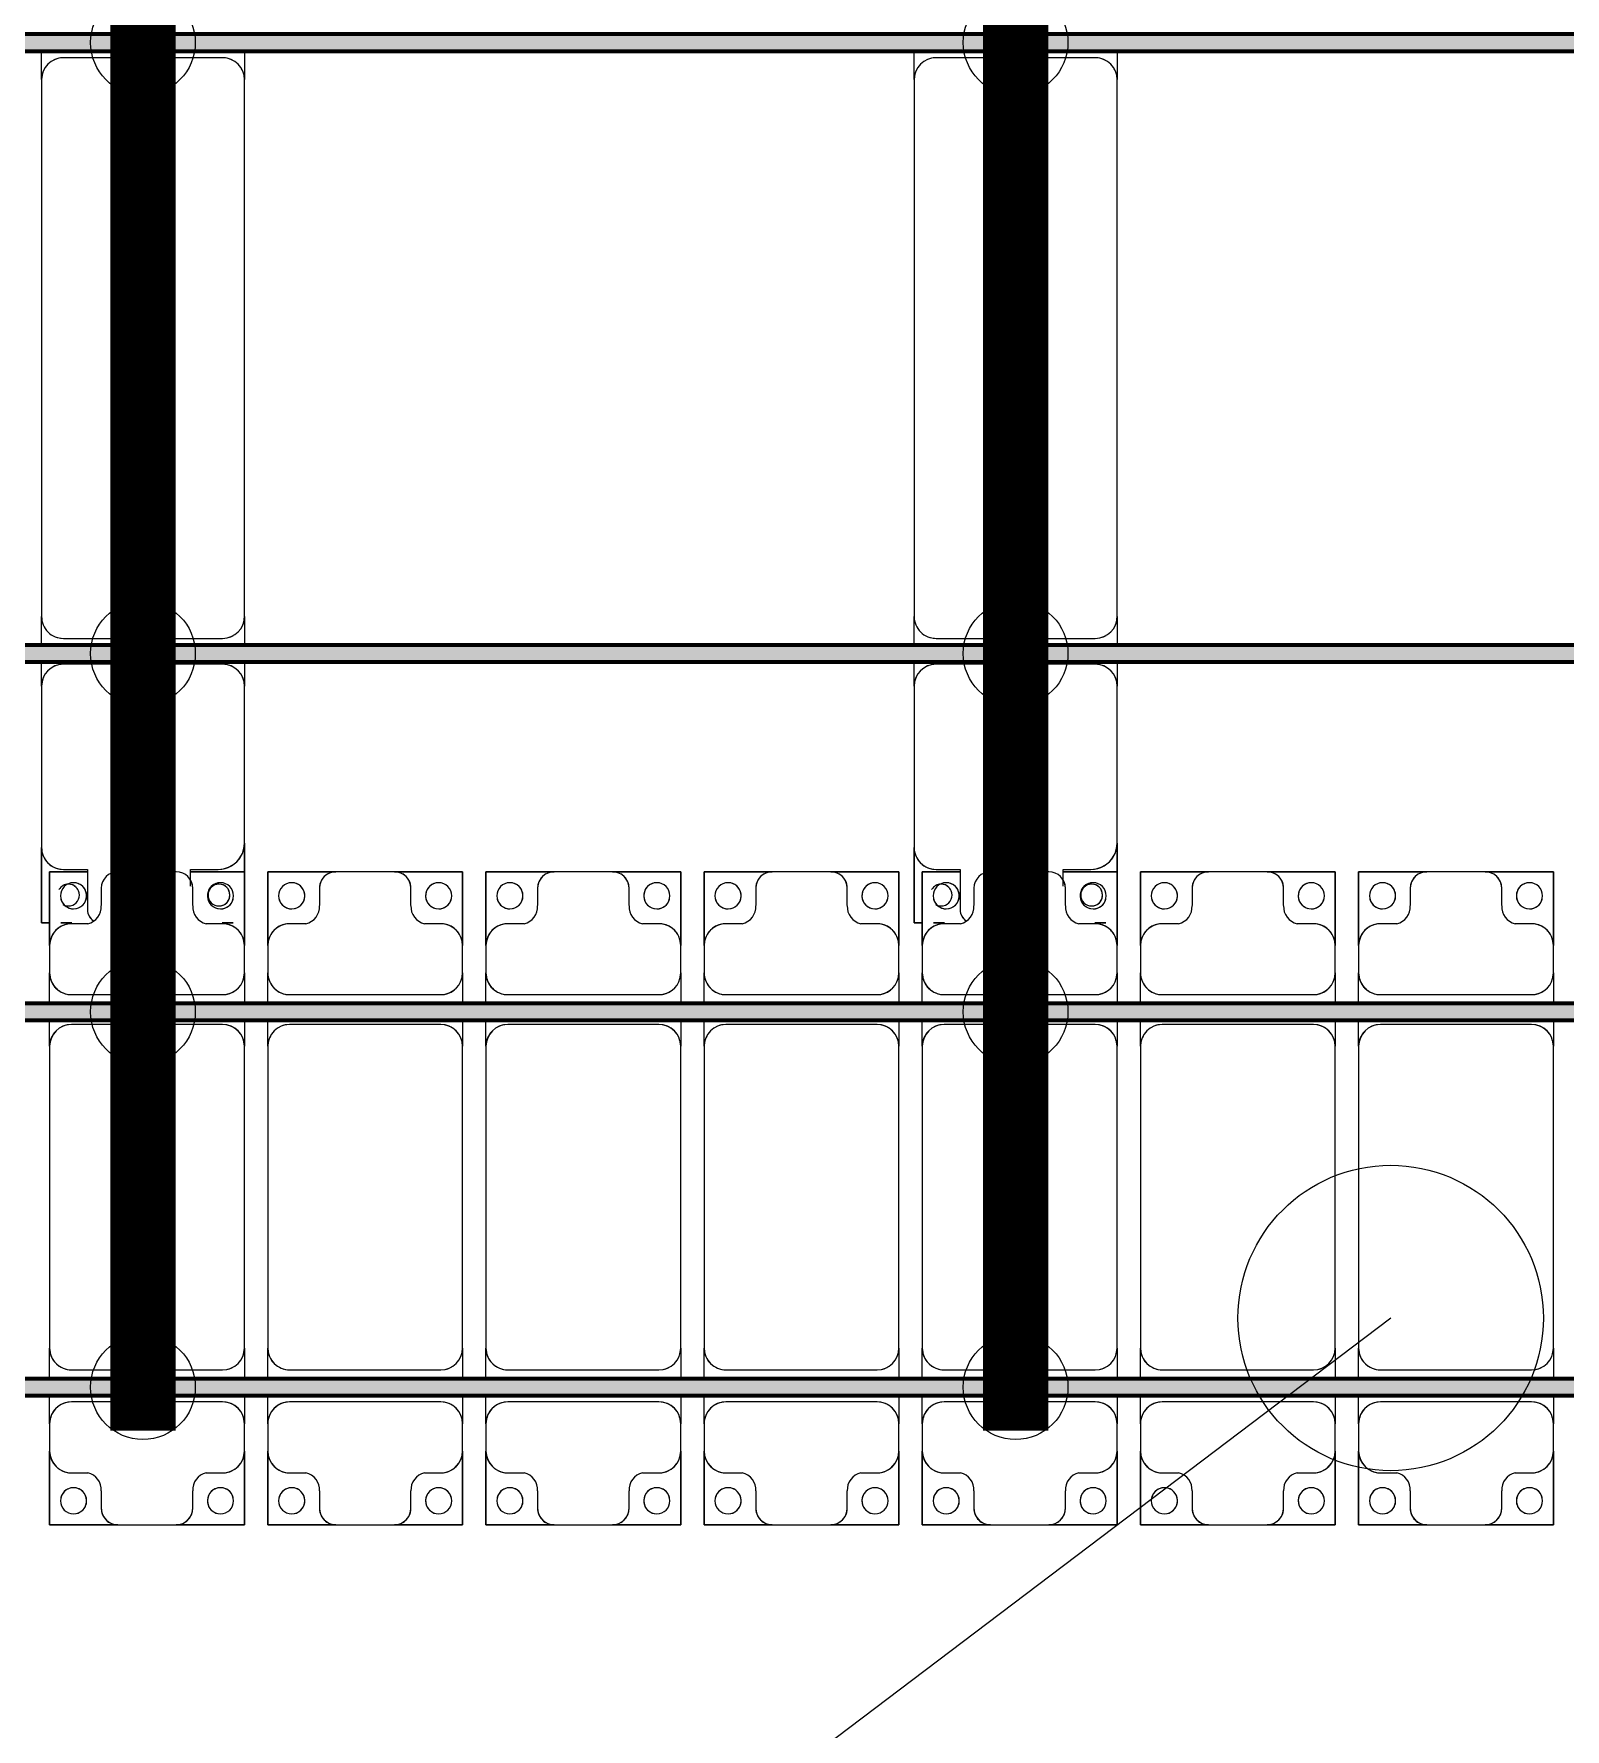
# Model space of a CAD drawing. Header units: millimetres. Extents: x -291190 to 146725, y 19759 to 185158.
# Drawn here: x -275430 to -271920, y 64368 to 68253 of the extents above; entities that cross this region are included whole.
import ezdxf

# ---------------------------------------------------------------- set-up
doc = ezdxf.new("R2010")
doc.units = ezdxf.units.MM
doc.layers.add('A-GENM', color=13, linetype='Continuous', lineweight=9)
doc.layers.add('S-BEAM', color=12, linetype='Continuous', lineweight=9)
for name, color, linetype in [('GC-BICH NEO', 6, 'Continuous'), ('GC-DAY NEO', 5, 'Continuous'), ('GC-HOP 40x60 GIA CUONG', 1, 'Continuous')]:
    doc.layers.add(name, color=color, linetype=linetype)

# ---------------------------------------------------------------- blocks, each defined once
blk = doc.blocks.new('Dầm C52 - Dầm C52-73879-KHUNG KẾT CẤU BÈ PIN 4')
at = {"layer": 'S-BEAM', "lineweight": 140}
blk.add_hatch(color=1, dxfattribs=at).paths.add_polyline_path([(-101365.1, 20), (-101557, 20), (-101557, -20), (101557, -20), (101557, 20), (-100456.6, 20)])
at = {"layer": 'S-BEAM', "color": 1, "lineweight": 140}
for p, q in [((-101557, 20), (101557, 20)), ((101557, -20), (-101557, -20))]:
    blk.add_line(p, q, dxfattribs=at)
blk = doc.blocks.new('Dầm C52 - Dầm C52-73880-KHUNG KẾT CẤU BÈ PIN 4')
at = {"layer": 'S-BEAM', "lineweight": 140}
blk.add_hatch(color=1, dxfattribs=at).paths.add_polyline_path([(-101365.1, 20), (-101557, 20), (-101557, -20), (101518, -20), (101518, 20), (-100456.6, 20)])
at = {"layer": 'S-BEAM', "color": 1, "lineweight": 140}
for p, q in [((-101557, 20), (101518, 20)), ((101518, -20), (-101557, -20))]:
    blk.add_line(p, q, dxfattribs=at)
blk = doc.blocks.new('Dai phaodi lai - DẢI PHAO DI LẠI-72756-KHUNG KẾT CẤU BÈ PIN 4')
at = {"layer": 'A-GENM', "color": 7}
for p, q in [((190776.8, 748.4), (190933.1, 748.4)), ((190776.8, 579.3), (190776.8, 748.4)), ((190776.8, 748.4), (190776.8, 579.3)), ((190933.1, 748.4), (190776.8, 748.4)), ((191066.9, 748.4), (190933.1, 748.4)), ((191066.9, 748.4), (191223.2, 748.4)), ((191223.2, 748.4), (191066.9, 748.4)), ((191223.2, 748.4), (191223.2, 579.3)), ((191223.2, 579.3), (191223.2, 748.4)), ((191276.8, 748.4), (191433.1, 748.4)), ((191276.8, 579.3), (191276.8, 748.4)), ((191276.8, 748.4), (191276.8, 579.3)), ((191433.1, 748.4), (191276.8, 748.4)), ((191566.9, 748.4), (191433.1, 748.4)), ((191566.9, 748.4), (191723.2, 748.4)), ((191723.2, 748.4), (191566.9, 748.4)), ((191723.2, 748.4), (191723.2, 579.3)), ((191723.2, 579.3), (191723.2, 748.4)), ((191776.8, 748.4), (191933.1, 748.4)), ((191776.8, 579.3), (191776.8, 748.4)), ((191776.8, 748.4), (191776.8, 579.3)), ((191933.1, 748.4), (191776.8, 748.4)), ((192066.9, 748.4), (191933.1, 748.4)), ((192066.9, 748.4), (192223.2, 748.4)), ((192223.2, 748.4), (192066.9, 748.4)), ((192223.2, 748.4), (192223.2, 579.3)), ((192223.2, 579.3), (192223.2, 748.4)), ((192276.8, 748.4), (192433.1, 748.4)), ((192276.8, 579.3), (192276.8, 748.4)), ((192276.8, 748.4), (192276.8, 579.3)), ((192433.1, 748.4), (192276.8, 748.4)), ((192566.9, 748.4), (192433.1, 748.4)), ((192566.9, 748.4), (192723.2, 748.4)), ((192723.2, 748.4), (192566.9, 748.4)), ((192723.2, 748.4), (192723.2, 579.3)), ((192723.2, 579.3), (192723.2, 748.4)), ((192776.8, 748.4), (192933.1, 748.4)), ((192776.8, 579.3), (192776.8, 748.4)), ((192776.8, 748.4), (192776.8, 579.3)), ((192933.1, 748.4), (192776.8, 748.4)), ((193066.9, 748.4), (192933.1, 748.4)), ((193066.9, 748.4), (193223.2, 748.4)), ((193223.2, 748.4), (193066.9, 748.4)), ((193223.2, 748.4), (193223.2, 579.3)), ((193223.2, 579.3), (193223.2, 748.4)), ((193276.8, 748.4), (193433.1, 748.4)), ((193276.8, 579.3), (193276.8, 748.4)), ((193276.8, 748.4), (193276.8, 579.3)), ((193433.1, 748.4), (193276.8, 748.4)), ((193566.9, 748.4), (193433.1, 748.4)), ((193566.9, 748.4), (193723.2, 748.4)), ((193723.2, 748.4), (193566.9, 748.4)), ((193723.2, 748.4), (193723.2, 579.3)), ((193723.2, 579.3), (193723.2, 748.4)), ((193776.8, 748.4), (193933.1, 748.4)), ((193776.8, 579.3), (193776.8, 748.4)), ((193776.8, 748.4), (193776.8, 579.3)), ((193933.1, 748.4), (193776.8, 748.4)), ((194066.9, 748.4), (193933.1, 748.4)), ((194066.9, 748.4), (194223.2, 748.4)), ((194223.2, 748.4), (194066.9, 748.4)), ((194223.2, 748.4), (194223.2, 579.3)), ((194223.2, 579.3), (194223.2, 748.4)), ((190895.1, 710.4), (190895.1, 670.7)), ((191104.9, 670.7), (191104.9, 710.4)), ((191395.1, 710.4), (191395.1, 670.7)), ((191604.9, 670.7), (191604.9, 710.4)), ((191895.1, 710.4), (191895.1, 670.7)), ((192104.9, 670.7), (192104.9, 710.4)), ((192395.1, 710.4), (192395.1, 670.7)), ((192604.9, 670.7), (192604.9, 710.4)), ((192895.1, 710.4), (192895.1, 670.7)), ((193104.9, 670.7), (193104.9, 710.4)), ((193395.1, 710.4), (193395.1, 670.7)), ((193604.9, 670.7), (193604.9, 710.4)), ((193895.1, 710.4), (193895.1, 670.7)), ((194104.9, 670.7), (194104.9, 710.4)), ((190864.3, 629.3), (190826.8, 629.3)), ((191173.2, 629.3), (191135.7, 629.3)), ((191364.3, 629.3), (191326.8, 629.3)), ((191673.2, 629.3), (191635.7, 629.3)), ((191864.3, 629.3), (191826.8, 629.3)), ((192173.2, 629.3), (192135.7, 629.3)), ((192364.3, 629.3), (192326.8, 629.3)), ((192673.2, 629.3), (192635.7, 629.3)), ((192864.3, 629.3), (192826.8, 629.3)), ((193173.2, 629.3), (193135.7, 629.3)), ((193364.3, 629.3), (193326.8, 629.3)), ((193673.2, 629.3), (193635.7, 629.3)), ((193864.3, 629.3), (193826.8, 629.3)), ((194173.2, 629.3), (194135.7, 629.3)), ((190776.8, 579.3), (190776.8, 516.7)), ((191223.2, 516.7), (191223.2, 579.3)), ((191276.8, 579.3), (191276.8, 516.7)), ((191723.2, 516.7), (191723.2, 579.3)), ((191776.8, 579.3), (191776.8, 516.7)), ((192223.2, 516.7), (192223.2, 579.3)), ((192276.8, 579.3), (192276.8, 516.7)), ((192723.2, 516.7), (192723.2, 579.3)), ((192776.8, 579.3), (192776.8, 516.7)), ((193223.2, 516.7), (193223.2, 579.3)), ((193276.8, 579.3), (193276.8, 516.7)), ((193723.2, 516.7), (193723.2, 579.3)), ((193776.8, 579.3), (193776.8, 516.7)), ((194223.2, 516.7), (194223.2, 579.3)), ((190776.8, 452.9), (190776.8, 516.7)), ((190776.8, 452.9), (190776.8, 516.7)), ((191223.2, 516.7), (191223.2, 452.9)), ((191223.2, 516.7), (191223.2, 452.9)), ((191276.8, 452.9), (191276.8, 516.7)), ((191276.8, 452.9), (191276.8, 516.7)), ((191723.2, 516.7), (191723.2, 452.9)), ((191723.2, 516.7), (191723.2, 452.9)), ((191776.8, 452.9), (191776.8, 516.7)), ((191776.8, 452.9), (191776.8, 516.7)), ((192223.2, 516.7), (192223.2, 452.9)), ((192223.2, 516.7), (192223.2, 452.9)), ((192276.8, 452.9), (192276.8, 516.7)), ((192276.8, 452.9), (192276.8, 516.7)), ((192723.2, 516.7), (192723.2, 452.9)), ((192723.2, 516.7), (192723.2, 452.9)), ((192776.8, 452.9), (192776.8, 516.7)), ((192776.8, 452.9), (192776.8, 516.7)), ((193223.2, 516.7), (193223.2, 452.9)), ((193223.2, 516.7), (193223.2, 452.9)), ((193276.8, 452.9), (193276.8, 516.7)), ((193276.8, 452.9), (193276.8, 516.7)), ((193723.2, 516.7), (193723.2, 452.9)), ((193723.2, 516.7), (193723.2, 452.9)), ((193776.8, 452.9), (193776.8, 516.7)), ((193776.8, 452.9), (193776.8, 516.7)), ((194223.2, 516.7), (194223.2, 452.9)), ((194223.2, 516.7), (194223.2, 452.9)), ((190826.8, 466.7), (191173.2, 466.7)), ((191326.8, 466.7), (191673.2, 466.7)), ((191826.8, 466.7), (192173.2, 466.7)), ((192326.8, 466.7), (192673.2, 466.7)), ((192826.8, 466.7), (193173.2, 466.7)), ((193326.8, 466.7), (193673.2, 466.7)), ((193826.8, 466.7), (194173.2, 466.7)), ((190776.8, 343.3), (190776.8, 412.9)), ((190776.8, 343.3), (190776.8, 412.9)), ((191173.2, 393.3), (190826.8, 393.3)), ((191223.2, 412.9), (191223.2, 343.3)), ((191223.2, 412.9), (191223.2, 343.3)), ((191276.8, 343.3), (191276.8, 412.9)), ((191276.8, 343.3), (191276.8, 412.9)), ((191673.2, 393.3), (191326.8, 393.3)), ((191723.2, 412.9), (191723.2, 343.3)), ((191723.2, 412.9), (191723.2, 343.3)), ((191776.8, 343.3), (191776.8, 412.9)), ((191776.8, 343.3), (191776.8, 412.9)), ((192173.2, 393.3), (191826.8, 393.3)), ((192223.2, 412.9), (192223.2, 343.3)), ((192223.2, 412.9), (192223.2, 343.3)), ((192276.8, 343.3), (192276.8, 412.9)), ((192276.8, 343.3), (192276.8, 412.9)), ((192673.2, 393.3), (192326.8, 393.3)), ((192723.2, 412.9), (192723.2, 343.3)), ((192723.2, 412.9), (192723.2, 343.3)), ((192776.8, 343.3), (192776.8, 412.9)), ((192776.8, 343.3), (192776.8, 412.9)), ((193173.2, 393.3), (192826.8, 393.3)), ((193223.2, 412.9), (193223.2, 343.3)), ((193223.2, 412.9), (193223.2, 343.3)), ((193276.8, 343.3), (193276.8, 412.9)), ((193276.8, 343.3), (193276.8, 412.9)), ((193673.2, 393.3), (193326.8, 393.3)), ((193723.2, 412.9), (193723.2, 343.3)), ((193723.2, 412.9), (193723.2, 343.3)), ((193776.8, 343.3), (193776.8, 412.9)), ((193776.8, 343.3), (193776.8, 412.9)), ((194173.2, 393.3), (193826.8, 393.3)), ((194223.2, 412.9), (194223.2, 343.3)), ((194223.2, 412.9), (194223.2, 343.3)), ((190776.8, 343.3), (190776.8, -348.3)), ((191223.2, -348.3), (191223.2, 343.3)), ((191276.8, 343.3), (191276.8, -348.3)), ((191723.2, -348.3), (191723.2, 343.3)), ((191776.8, 343.3), (191776.8, -348.3)), ((192223.2, -348.3), (192223.2, 343.3)), ((192276.8, 343.3), (192276.8, -348.3)), ((192723.2, -348.3), (192723.2, 343.3)), ((192776.8, 343.3), (192776.8, -348.3)), ((193223.2, -348.3), (193223.2, 343.3)), ((193276.8, 343.3), (193276.8, -348.3)), ((193723.2, -348.3), (193723.2, 343.3)), ((193776.8, 343.3), (193776.8, -348.3)), ((194223.2, -348.3), (194223.2, 343.3)), ((190776.8, -407.1), (190776.8, -348.3)), ((190776.8, -407.1), (190776.8, -348.3)), ((191223.2, -348.3), (191223.2, -407.1)), ((191223.2, -348.3), (191223.2, -407.1)), ((191276.8, -407.1), (191276.8, -348.3)), ((191276.8, -407.1), (191276.8, -348.3)), ((191723.2, -348.3), (191723.2, -407.1)), ((191723.2, -348.3), (191723.2, -407.1)), ((191776.8, -407.1), (191776.8, -348.3)), ((191776.8, -407.1), (191776.8, -348.3)), ((192223.2, -348.3), (192223.2, -407.1)), ((192223.2, -348.3), (192223.2, -407.1)), ((192276.8, -407.1), (192276.8, -348.3)), ((192276.8, -407.1), (192276.8, -348.3)), ((192723.2, -348.3), (192723.2, -407.1)), ((192723.2, -348.3), (192723.2, -407.1)), ((192776.8, -407.1), (192776.8, -348.3)), ((192776.8, -407.1), (192776.8, -348.3)), ((193223.2, -348.3), (193223.2, -407.1)), ((193223.2, -348.3), (193223.2, -407.1)), ((193276.8, -407.1), (193276.8, -348.3)), ((193276.8, -407.1), (193276.8, -348.3)), ((193723.2, -348.3), (193723.2, -407.1)), ((193723.2, -348.3), (193723.2, -407.1)), ((193776.8, -407.1), (193776.8, -348.3)), ((193776.8, -407.1), (193776.8, -348.3)), ((194223.2, -348.3), (194223.2, -407.1)), ((194223.2, -348.3), (194223.2, -407.1)), ((190826.8, -398.3), (191173.2, -398.3)), ((191326.8, -398.3), (191673.2, -398.3)), ((191826.8, -398.3), (192173.2, -398.3)), ((192326.8, -398.3), (192673.2, -398.3)), ((192826.8, -398.3), (193173.2, -398.3)), ((193326.8, -398.3), (193673.2, -398.3)), ((193826.8, -398.3), (194173.2, -398.3)), ((190776.8, -516.7), (190776.8, -447.1)), ((190776.8, -516.7), (190776.8, -447.1)), ((191223.2, -447.1), (191223.2, -516.7)), ((191223.2, -447.1), (191223.2, -516.7)), ((191276.8, -516.7), (191276.8, -447.1)), ((191276.8, -516.7), (191276.8, -447.1)), ((191723.2, -447.1), (191723.2, -516.7)), ((191723.2, -447.1), (191723.2, -516.7)), ((191776.8, -516.7), (191776.8, -447.1)), ((191776.8, -516.7), (191776.8, -447.1)), ((192223.2, -447.1), (192223.2, -516.7)), ((192223.2, -447.1), (192223.2, -516.7)), ((192276.8, -516.7), (192276.8, -447.1)), ((192276.8, -516.7), (192276.8, -447.1)), ((192723.2, -447.1), (192723.2, -516.7)), ((192723.2, -447.1), (192723.2, -516.7)), ((192776.8, -516.7), (192776.8, -447.1)), ((192776.8, -516.7), (192776.8, -447.1)), ((193223.2, -447.1), (193223.2, -516.7)), ((193223.2, -447.1), (193223.2, -516.7)), ((193276.8, -516.7), (193276.8, -447.1)), ((193276.8, -516.7), (193276.8, -447.1)), ((193723.2, -447.1), (193723.2, -516.7)), ((193723.2, -447.1), (193723.2, -516.7)), ((193776.8, -516.7), (193776.8, -447.1)), ((193776.8, -516.7), (193776.8, -447.1)), ((194223.2, -447.1), (194223.2, -516.7)), ((194223.2, -447.1), (194223.2, -516.7)), ((191173.2, -466.7), (190826.8, -466.7)), ((191673.2, -466.7), (191326.8, -466.7)), ((192173.2, -466.7), (191826.8, -466.7)), ((192673.2, -466.7), (192326.8, -466.7)), ((193173.2, -466.7), (192826.8, -466.7)), ((193673.2, -466.7), (193326.8, -466.7)), ((194173.2, -466.7), (193826.8, -466.7)), ((190776.8, -516.7), (190776.8, -579.3)), ((191223.2, -579.3), (191223.2, -516.7)), ((191276.8, -516.7), (191276.8, -579.3)), ((191723.2, -579.3), (191723.2, -516.7)), ((191776.8, -516.7), (191776.8, -579.3)), ((192223.2, -579.3), (192223.2, -516.7)), ((192276.8, -516.7), (192276.8, -579.3)), ((192723.2, -579.3), (192723.2, -516.7)), ((192776.8, -516.7), (192776.8, -579.3)), ((193223.2, -579.3), (193223.2, -516.7)), ((193276.8, -516.7), (193276.8, -579.3)), ((193723.2, -579.3), (193723.2, -516.7)), ((193776.8, -516.7), (193776.8, -579.3)), ((194223.2, -579.3), (194223.2, -516.7)), ((190776.8, -748.4), (190776.8, -579.3)), ((190776.8, -579.3), (190776.8, -748.4)), ((191223.2, -579.3), (191223.2, -748.4)), ((191223.2, -748.4), (191223.2, -579.3)), ((191276.8, -748.4), (191276.8, -579.3)), ((191276.8, -579.3), (191276.8, -748.4)), ((191723.2, -579.3), (191723.2, -748.4)), ((191723.2, -748.4), (191723.2, -579.3)), ((191776.8, -748.4), (191776.8, -579.3)), ((191776.8, -579.3), (191776.8, -748.4)), ((192223.2, -579.3), (192223.2, -748.4)), ((192223.2, -748.4), (192223.2, -579.3)), ((192276.8, -748.4), (192276.8, -579.3)), ((192276.8, -579.3), (192276.8, -748.4)), ((192723.2, -579.3), (192723.2, -748.4)), ((192723.2, -748.4), (192723.2, -579.3)), ((192776.8, -748.4), (192776.8, -579.3)), ((192776.8, -579.3), (192776.8, -748.4)), ((193223.2, -579.3), (193223.2, -748.4)), ((193223.2, -748.4), (193223.2, -579.3)), ((193276.8, -748.4), (193276.8, -579.3)), ((193276.8, -579.3), (193276.8, -748.4)), ((193723.2, -579.3), (193723.2, -748.4)), ((193723.2, -748.4), (193723.2, -579.3)), ((193776.8, -748.4), (193776.8, -579.3)), ((193776.8, -579.3), (193776.8, -748.4)), ((194223.2, -579.3), (194223.2, -748.4)), ((194223.2, -748.4), (194223.2, -579.3)), ((190826.8, -629.3), (190864.3, -629.3)), ((191135.7, -629.3), (191173.2, -629.3)), ((191326.8, -629.3), (191364.3, -629.3)), ((191635.7, -629.3), (191673.2, -629.3)), ((191826.8, -629.3), (191864.3, -629.3)), ((192135.7, -629.3), (192173.2, -629.3)), ((192326.8, -629.3), (192364.3, -629.3)), ((192635.7, -629.3), (192673.2, -629.3)), ((192826.8, -629.3), (192864.3, -629.3)), ((193135.7, -629.3), (193173.2, -629.3)), ((193326.8, -629.3), (193364.3, -629.3)), ((193635.7, -629.3), (193673.2, -629.3)), ((193826.8, -629.3), (193864.3, -629.3)), ((194135.7, -629.3), (194173.2, -629.3)), ((190895.1, -670.7), (190895.1, -710.4)), ((191104.9, -710.4), (191104.9, -670.7)), ((191395.1, -670.7), (191395.1, -710.4)), ((191604.9, -710.4), (191604.9, -670.7)), ((191895.1, -670.7), (191895.1, -710.4)), ((192104.9, -710.4), (192104.9, -670.7)), ((192395.1, -670.7), (192395.1, -710.4)), ((192604.9, -710.4), (192604.9, -670.7)), ((192895.1, -670.7), (192895.1, -710.4)), ((193104.9, -710.4), (193104.9, -670.7)), ((193395.1, -670.7), (193395.1, -710.4)), ((193604.9, -710.4), (193604.9, -670.7)), ((193895.1, -670.7), (193895.1, -710.4)), ((194104.9, -710.4), (194104.9, -670.7)), ((190933.1, -748.4), (190776.8, -748.4)), ((190776.8, -748.4), (190933.1, -748.4)), ((190933.1, -748.4), (191066.9, -748.4)), ((191223.2, -748.4), (191066.9, -748.4)), ((191066.9, -748.4), (191223.2, -748.4)), ((191433.1, -748.4), (191276.8, -748.4)), ((191276.8, -748.4), (191433.1, -748.4)), ((191433.1, -748.4), (191566.9, -748.4)), ((191723.2, -748.4), (191566.9, -748.4)), ((191566.9, -748.4), (191723.2, -748.4)), ((191901.5, -748.4), (191776.8, -748.4)), ((191776.8, -748.4), (191901.5, -748.4)), ((191933.1, -748.4), (192066.9, -748.4)), ((192223.2, -748.4), (192135.2, -748.4)), ((192135.2, -748.4), (192223.2, -748.4)), ((192433.1, -748.4), (192276.8, -748.4)), ((192276.8, -748.4), (192433.1, -748.4)), ((192433.1, -748.4), (192566.9, -748.4)), ((192723.2, -748.4), (192566.9, -748.4)), ((192566.9, -748.4), (192723.2, -748.4)), ((192933.1, -748.4), (192776.8, -748.4)), ((192776.8, -748.4), (192933.1, -748.4)), ((192933.1, -748.4), (193066.9, -748.4)), ((193223.2, -748.4), (193066.9, -748.4)), ((193066.9, -748.4), (193223.2, -748.4)), ((193433.1, -748.4), (193276.8, -748.4)), ((193276.8, -748.4), (193433.1, -748.4)), ((193433.1, -748.4), (193566.9, -748.4)), ((193723.2, -748.4), (193566.9, -748.4)), ((193566.9, -748.4), (193723.2, -748.4)), ((193901.5, -748.4), (193776.8, -748.4)), ((193776.8, -748.4), (193901.5, -748.4)), ((193933.1, -748.4), (194066.9, -748.4)), ((194223.2, -748.4), (194135.2, -748.4)), ((194135.2, -748.4), (194223.2, -748.4))]:
    blk.add_line(p, q, dxfattribs=at)
for centre, radius, start, end in [((190933.1, 710.4), 38, 90, 180), ((190933.1, 710.4), 38, 90, 180), ((190933.1, 710.4), 38, 120, 180), ((190933.1, 710.4), 38, 120, 180), ((190933.1, 710.4), 38, 90, 105), ((190933.1, 710.4), 38, 90, 105), ((191066.9, 710.4), 38, 360, 90), ((191066.9, 710.4), 38, 75, 90), ((191066.9, 710.4), 38, 0, 90), ((191066.9, 710.4), 38, 75, 90), ((191066.9, 710.4), 38, 0, 60), ((191066.9, 710.4), 38, 0, 60), ((191433.1, 710.4), 38, 90, 180), ((191433.1, 710.4), 38, 90, 180), ((191433.1, 710.4), 38, 120, 180), ((191433.1, 710.4), 38, 120, 180), ((191433.1, 710.4), 38, 90, 105), ((191433.1, 710.4), 38, 90, 105), ((191566.9, 710.4), 38, 360, 90), ((191566.9, 710.4), 38, 75, 90), ((191566.9, 710.4), 38, 0, 90), ((191566.9, 710.4), 38, 75, 90), ((191566.9, 710.4), 38, 0, 60), ((191566.9, 710.4), 38, 0, 60), ((191933.1, 710.4), 38, 90, 180), ((191933.1, 710.4), 38, 90, 180), ((191933.1, 710.4), 38, 120, 180), ((191933.1, 710.4), 38, 120, 180), ((191933.1, 710.4), 38, 90, 105), ((191933.1, 710.4), 38, 90, 105), ((192066.9, 710.4), 38, 360, 90), ((192066.9, 710.4), 38, 75, 90), ((192066.9, 710.4), 38, 0, 90), ((192066.9, 710.4), 38, 75, 90), ((192066.9, 710.4), 38, 0, 60), ((192066.9, 710.4), 38, 0, 60), ((192433.1, 710.4), 38, 90, 180), ((192433.1, 710.4), 38, 90, 180), ((192433.1, 710.4), 38, 120, 180), ((192433.1, 710.4), 38, 120, 180), ((192433.1, 710.4), 38, 90, 105), ((192433.1, 710.4), 38, 90, 105), ((192566.9, 710.4), 38, 360, 90), ((192566.9, 710.4), 38, 75, 90), ((192566.9, 710.4), 38, 0, 90), ((192566.9, 710.4), 38, 75, 90), ((192566.9, 710.4), 38, 0, 60), ((192566.9, 710.4), 38, 0, 60), ((192933.1, 710.4), 38, 90, 180), ((192933.1, 710.4), 38, 90, 180), ((192933.1, 710.4), 38, 120, 180), ((192933.1, 710.4), 38, 120, 180), ((192933.1, 710.4), 38, 90, 105), ((192933.1, 710.4), 38, 90, 105), ((193066.9, 710.4), 38, 360, 90), ((193066.9, 710.4), 38, 75, 90), ((193066.9, 710.4), 38, 0, 90), ((193066.9, 710.4), 38, 75, 90), ((193066.9, 710.4), 38, 0, 60), ((193066.9, 710.4), 38, 0, 60), ((193433.1, 710.4), 38, 90, 180), ((193433.1, 710.4), 38, 90, 180), ((193433.1, 710.4), 38, 120, 180), ((193433.1, 710.4), 38, 120, 180), ((193433.1, 710.4), 38, 90, 105), ((193433.1, 710.4), 38, 90, 105), ((193566.9, 710.4), 38, 360, 90), ((193566.9, 710.4), 38, 75, 90), ((193566.9, 710.4), 38, 0, 90), ((193566.9, 710.4), 38, 75, 90), ((193566.9, 710.4), 38, 0, 60), ((193566.9, 710.4), 38, 0, 60), ((193933.1, 710.4), 38, 90, 180), ((193933.1, 710.4), 38, 90, 180), ((193933.1, 710.4), 38, 120, 180), ((193933.1, 710.4), 38, 120, 180), ((193933.1, 710.4), 38, 90, 105), ((193933.1, 710.4), 38, 90, 105), ((194066.9, 710.4), 38, 360, 90), ((194066.9, 710.4), 38, 75, 90), ((194066.9, 710.4), 38, 0, 90), ((194066.9, 710.4), 38, 75, 90), ((194066.9, 710.4), 38, 0, 60), ((194066.9, 710.4), 38, 0, 60), ((190831.6, 693.3), 30, 90, 270), ((190831.6, 693.3), 30, 90, 180), ((190831.6, 693.3), 30, 270, 90), ((190831.6, 693.3), 30, 285, 90), ((191168.4, 693.3), 30, 90, 270), ((191168.4, 693.3), 30, 90, 255), ((191168.4, 693.3), 30, 270, 90), ((191168.4, 693.3), 30, 0, 90), ((191331.6, 693.3), 30, 90, 270), ((191331.6, 693.3), 30, 90, 180), ((191331.6, 693.3), 30, 270, 90), ((191331.6, 693.3), 30, 285, 90), ((191668.4, 693.3), 30, 90, 270), ((191668.4, 693.3), 30, 90, 255), ((191668.4, 693.3), 30, 270, 90), ((191668.4, 693.3), 30, 0, 90), ((191831.6, 693.3), 30, 90, 270), ((191831.6, 693.3), 30, 90, 180), ((191831.6, 693.3), 30, 270, 90), ((191831.6, 693.3), 30, 285, 90), ((192168.4, 693.3), 30, 90, 270), ((192168.4, 693.3), 30, 90, 255), ((192168.4, 693.3), 30, 270, 90), ((192168.4, 693.3), 30, 0, 90), ((192331.6, 693.3), 30, 90, 270), ((192331.6, 693.3), 30, 90, 180), ((192331.6, 693.3), 30, 270, 90), ((192331.6, 693.3), 30, 285, 90), ((192668.4, 693.3), 30, 90, 270), ((192668.4, 693.3), 30, 90, 255), ((192668.4, 693.3), 30, 270, 90), ((192668.4, 693.3), 30, 0, 90), ((192831.6, 693.3), 30, 90, 270), ((192831.6, 693.3), 30, 90, 180), ((192831.6, 693.3), 30, 270, 90), ((192831.6, 693.3), 30, 285, 90), ((193168.4, 693.3), 30, 90, 270), ((193168.4, 693.3), 30, 90, 255), ((193168.4, 693.3), 30, 270, 90), ((193168.4, 693.3), 30, 0, 90), ((193331.6, 693.3), 30, 90, 270), ((193331.6, 693.3), 30, 90, 180), ((193331.6, 693.3), 30, 270, 90), ((193331.6, 693.3), 30, 285, 90), ((193668.4, 693.3), 30, 90, 270), ((193668.4, 693.3), 30, 90, 255), ((193668.4, 693.3), 30, 270, 90), ((193668.4, 693.3), 30, 0, 90), ((193831.6, 693.3), 30, 90, 270), ((193831.6, 693.3), 30, 90, 180), ((193831.6, 693.3), 30, 270, 90), ((193831.6, 693.3), 30, 285, 90), ((194168.4, 693.3), 30, 90, 270), ((194168.4, 693.3), 30, 90, 255), ((194168.4, 693.3), 30, 270, 90), ((194168.4, 693.3), 30, 0, 90), ((190831.6, 693.3), 30, 195, 270), ((190855.2, 668.2), 40, 283.1885, 3.5081), ((191144.8, 668.2), 40, 176.4919, 256.8115), ((191168.4, 693.3), 30, 270, 345), ((191331.6, 693.3), 30, 195, 270), ((191355.2, 668.2), 40, 283.1885, 3.5081), ((191644.8, 668.2), 40, 176.4919, 256.8115), ((191668.4, 693.3), 30, 270, 345), ((191831.6, 693.3), 30, 195, 270), ((191855.2, 668.2), 40, 283.1885, 3.5081), ((192144.8, 668.2), 40, 176.4919, 256.8115), ((192168.4, 693.3), 30, 270, 345), ((192331.6, 693.3), 30, 195, 270), ((192355.2, 668.2), 40, 283.1885, 3.5081), ((192644.8, 668.2), 40, 176.4919, 256.8115), ((192668.4, 693.3), 30, 270, 345), ((192831.6, 693.3), 30, 195, 270), ((192855.2, 668.2), 40, 283.1885, 3.5081), ((193144.8, 668.2), 40, 176.4919, 256.8115), ((193168.4, 693.3), 30, 270, 345), ((193331.6, 693.3), 30, 195, 270), ((193355.2, 668.2), 40, 283.1885, 3.5081), ((193644.8, 668.2), 40, 176.4919, 256.8115), ((193668.4, 693.3), 30, 270, 345), ((193831.6, 693.3), 30, 195, 270), ((193855.2, 668.2), 40, 283.1885, 3.5081), ((194144.8, 668.2), 40, 176.4919, 256.8115), ((194168.4, 693.3), 30, 270, 345), ((190826.8, 579.3), 50, 90, 180), ((190826.8, 579.3), 50, 90, 165), ((190826.8, 579.3), 50, 90, 120), ((190826.8, 579.3), 50, 90, 120), ((191173.2, 579.3), 50, 0, 90), ((191173.2, 579.3), 50, 60, 90), ((191173.2, 579.3), 50, 15, 90), ((191173.2, 579.3), 50, 60, 90), ((191326.8, 579.3), 50, 90, 180), ((191326.8, 579.3), 50, 90, 165), ((191326.8, 579.3), 50, 90, 120), ((191326.8, 579.3), 50, 90, 120), ((191673.2, 579.3), 50, 0, 90), ((191673.2, 579.3), 50, 60, 90), ((191673.2, 579.3), 50, 15, 90), ((191673.2, 579.3), 50, 60, 90), ((191826.8, 579.3), 50, 90, 180), ((191826.8, 579.3), 50, 90, 165), ((191826.8, 579.3), 50, 90, 120), ((191826.8, 579.3), 50, 90, 120), ((192173.2, 579.3), 50, 0, 90), ((192173.2, 579.3), 50, 60, 90), ((192173.2, 579.3), 50, 15, 90), ((192173.2, 579.3), 50, 60, 90), ((192326.8, 579.3), 50, 90, 180), ((192326.8, 579.3), 50, 90, 165), ((192326.8, 579.3), 50, 90, 120), ((192326.8, 579.3), 50, 90, 120), ((192673.2, 579.3), 50, 0, 90), ((192673.2, 579.3), 50, 60, 90), ((192673.2, 579.3), 50, 15, 90), ((192673.2, 579.3), 50, 60, 90), ((192826.8, 579.3), 50, 90, 180), ((192826.8, 579.3), 50, 90, 165), ((192826.8, 579.3), 50, 90, 120), ((192826.8, 579.3), 50, 90, 120), ((193173.2, 579.3), 50, 0, 90), ((193173.2, 579.3), 50, 60, 90), ((193173.2, 579.3), 50, 15, 90), ((193173.2, 579.3), 50, 60, 90), ((193326.8, 579.3), 50, 90, 180), ((193326.8, 579.3), 50, 90, 165), ((193326.8, 579.3), 50, 90, 120), ((193326.8, 579.3), 50, 90, 120), ((193673.2, 579.3), 50, 0, 90), ((193673.2, 579.3), 50, 60, 90), ((193673.2, 579.3), 50, 15, 90), ((193673.2, 579.3), 50, 60, 90), ((193826.8, 579.3), 50, 90, 180), ((193826.8, 579.3), 50, 90, 165), ((193826.8, 579.3), 50, 90, 120), ((193826.8, 579.3), 50, 90, 120), ((194173.2, 579.3), 50, 0, 90), ((194173.2, 579.3), 50, 60, 90), ((194173.2, 579.3), 50, 15, 90), ((194173.2, 579.3), 50, 60, 90), ((190826.8, 579.3), 50, 135, 150), ((190826.8, 579.3), 50, 135, 150), ((191173.2, 579.3), 50, 30, 45), ((191173.2, 579.3), 50, 30, 45), ((191326.8, 579.3), 50, 135, 150), ((191326.8, 579.3), 50, 135, 150), ((191673.2, 579.3), 50, 30, 45), ((191673.2, 579.3), 50, 30, 45), ((191826.8, 579.3), 50, 135, 150), ((191826.8, 579.3), 50, 135, 150), ((192173.2, 579.3), 50, 30, 45), ((192173.2, 579.3), 50, 30, 45), ((192326.8, 579.3), 50, 135, 150), ((192326.8, 579.3), 50, 135, 150), ((192673.2, 579.3), 50, 30, 45), ((192673.2, 579.3), 50, 30, 45), ((192826.8, 579.3), 50, 135, 150), ((192826.8, 579.3), 50, 135, 150), ((193173.2, 579.3), 50, 30, 45), ((193173.2, 579.3), 50, 30, 45), ((193326.8, 579.3), 50, 135, 150), ((193326.8, 579.3), 50, 135, 150), ((193673.2, 579.3), 50, 30, 45), ((193673.2, 579.3), 50, 30, 45), ((193826.8, 579.3), 50, 135, 150), ((193826.8, 579.3), 50, 135, 150), ((194173.2, 579.3), 50, 30, 45), ((194173.2, 579.3), 50, 30, 45), ((190826.8, 516.7), 50, 180, 270), ((191173.2, 516.7), 50, 270, 0), ((191326.8, 516.7), 50, 180, 270), ((191673.2, 516.7), 50, 270, 0), ((191826.8, 516.7), 50, 180, 270), ((192173.2, 516.7), 50, 270, 0), ((192326.8, 516.7), 50, 180, 270), ((192673.2, 516.7), 50, 270, 0), ((192826.8, 516.7), 50, 180, 270), ((193173.2, 516.7), 50, 270, 0), ((193326.8, 516.7), 50, 180, 270), ((193673.2, 516.7), 50, 270, 0), ((193826.8, 516.7), 50, 180, 270), ((194173.2, 516.7), 50, 270, 0), ((190826.8, 516.7), 50, 195, 270), ((191173.2, 516.7), 50, 270, 345), ((191326.8, 516.7), 50, 195, 270), ((191673.2, 516.7), 50, 270, 345), ((191826.8, 516.7), 50, 195, 270), ((192173.2, 516.7), 50, 270, 345), ((192326.8, 516.7), 50, 195, 270), ((192673.2, 516.7), 50, 270, 345), ((192826.8, 516.7), 50, 195, 270), ((193173.2, 516.7), 50, 270, 345), ((193326.8, 516.7), 50, 195, 270), ((193673.2, 516.7), 50, 270, 345), ((193826.8, 516.7), 50, 195, 270), ((194173.2, 516.7), 50, 270, 345), ((190826.8, 343.3), 50, 90, 180), ((190826.8, 343.3), 50, 105, 120), ((191173.2, 343.3), 50, 360, 90), ((191173.2, 343.3), 50, 360, 75), ((191326.8, 343.3), 50, 90, 180), ((191326.8, 343.3), 50, 105, 120), ((191673.2, 343.3), 50, 360, 90), ((191673.2, 343.3), 50, 360, 75), ((191826.8, 343.3), 50, 90, 180), ((191826.8, 343.3), 50, 105, 120), ((192173.2, 343.3), 50, 360, 90), ((192173.2, 343.3), 50, 360, 75), ((192326.8, 343.3), 50, 90, 180), ((192326.8, 343.3), 50, 105, 120), ((192673.2, 343.3), 50, 360, 90), ((192673.2, 343.3), 50, 360, 75), ((192826.8, 343.3), 50, 90, 180), ((192826.8, 343.3), 50, 105, 120), ((193173.2, 343.3), 50, 360, 90), ((193173.2, 343.3), 50, 360, 75), ((193326.8, 343.3), 50, 90, 180), ((193326.8, 343.3), 50, 105, 120), ((193673.2, 343.3), 50, 360, 90), ((193673.2, 343.3), 50, 360, 75), ((193826.8, 343.3), 50, 90, 180), ((193826.8, 343.3), 50, 105, 120), ((194173.2, 343.3), 50, 360, 90), ((194173.2, 343.3), 50, 360, 75), ((190826.8, 343.3), 50, 150, 180), ((191326.8, 343.3), 50, 150, 180), ((191826.8, 343.3), 50, 150, 180), ((192326.8, 343.3), 50, 150, 180), ((192826.8, 343.3), 50, 150, 180), ((193326.8, 343.3), 50, 150, 180), ((193826.8, 343.3), 50, 150, 180), ((190826.8, -348.3), 50, 180, 270), ((191173.2, -348.3), 50, 270, 360), ((191173.2, -348.3), 50, 315, 360), ((191326.8, -348.3), 50, 180, 270), ((191673.2, -348.3), 50, 270, 360), ((191673.2, -348.3), 50, 315, 360), ((191826.8, -348.3), 50, 180, 270), ((192173.2, -348.3), 50, 270, 360), ((192173.2, -348.3), 50, 314.8855, 360), ((192326.8, -348.3), 50, 180, 270), ((192673.2, -348.3), 50, 270, 360), ((192673.2, -348.3), 50, 315, 360), ((192826.8, -348.3), 50, 180, 270), ((193173.2, -348.3), 50, 270, 360), ((193173.2, -348.3), 50, 315, 360), ((193326.8, -348.3), 50, 180, 270), ((193673.2, -348.3), 50, 270, 360), ((193673.2, -348.3), 50, 315, 360), ((193826.8, -348.3), 50, 180, 270), ((194173.2, -348.3), 50, 270, 360), ((194173.2, -348.3), 50, 315, 360), ((190826.8, -348.3), 50, 195, 270), ((191326.8, -348.3), 50, 195, 270), ((191826.8, -348.3), 50, 195, 270), ((192326.8, -348.3), 50, 195, 270), ((192826.8, -348.3), 50, 195, 270), ((193326.8, -348.3), 50, 195, 270), ((193826.8, -348.3), 50, 195, 270), ((191173.2, -348.3), 50, 270, 300), ((191673.2, -348.3), 50, 270, 300), ((192173.2, -348.3), 50, 270, 300), ((192673.2, -348.3), 50, 270, 300), ((193173.2, -348.3), 50, 270, 300), ((193673.2, -348.3), 50, 270, 300), ((194173.2, -348.3), 50, 270, 300), ((190826.8, -516.7), 50, 90, 180), ((190826.8, -516.7), 50, 90, 165), ((191173.2, -516.7), 50, 360, 90), ((191173.2, -516.7), 50, 15, 90), ((191326.8, -516.7), 50, 90, 180), ((191326.8, -516.7), 50, 90, 165), ((191673.2, -516.7), 50, 360, 90), ((191673.2, -516.7), 50, 15, 90), ((191826.8, -516.7), 50, 90, 180), ((191826.8, -516.7), 50, 90, 165), ((192173.2, -516.7), 50, 360, 90), ((192173.2, -516.7), 50, 15, 90), ((192326.8, -516.7), 50, 90, 180), ((192326.8, -516.7), 50, 90, 165), ((192673.2, -516.7), 50, 360, 90), ((192673.2, -516.7), 50, 15, 90), ((192826.8, -516.7), 50, 90, 180), ((192826.8, -516.7), 50, 90, 165), ((193173.2, -516.7), 50, 360, 90), ((193173.2, -516.7), 50, 15, 90), ((193326.8, -516.7), 50, 90, 180), ((193326.8, -516.7), 50, 90, 165), ((193673.2, -516.7), 50, 360, 90), ((193673.2, -516.7), 50, 15, 90), ((193826.8, -516.7), 50, 90, 180), ((193826.8, -516.7), 50, 90, 165), ((194173.2, -516.7), 50, 360, 90), ((194173.2, -516.7), 50, 15, 90), ((190826.8, -579.3), 50, 180, 270), ((191173.2, -579.3), 50, 270, 360), ((191326.8, -579.3), 50, 180, 270), ((191673.2, -579.3), 50, 270, 360), ((191826.8, -579.3), 50, 180, 270), ((192173.2, -579.3), 50, 270, 360), ((192326.8, -579.3), 50, 180, 270), ((192673.2, -579.3), 50, 270, 360), ((192826.8, -579.3), 50, 180, 270), ((193173.2, -579.3), 50, 270, 360), ((193326.8, -579.3), 50, 180, 270), ((193673.2, -579.3), 50, 270, 360), ((193826.8, -579.3), 50, 180, 270), ((194173.2, -579.3), 50, 270, 360), ((190826.8, -579.3), 50, 195, 270), ((190826.8, -579.3), 50, 210, 225), ((190826.8, -579.3), 50, 210, 225), ((191173.2, -579.3), 50, 270, 345), ((191173.2, -579.3), 50, 315, 330), ((191173.2, -579.3), 50, 315, 330), ((191326.8, -579.3), 50, 195, 270), ((191326.8, -579.3), 50, 210, 225), ((191326.8, -579.3), 50, 210, 225), ((191673.2, -579.3), 50, 270, 345), ((191673.2, -579.3), 50, 315, 330), ((191673.2, -579.3), 50, 315, 330), ((191826.8, -579.3), 50, 195, 270), ((191826.8, -579.3), 50, 210, 225), ((191826.8, -579.3), 50, 210, 225), ((192173.2, -579.3), 50, 270, 345), ((192173.2, -579.3), 50, 315, 330), ((192173.2, -579.3), 50, 315, 330), ((192326.8, -579.3), 50, 195, 270), ((192326.8, -579.3), 50, 210, 225), ((192326.8, -579.3), 50, 210, 225), ((192673.2, -579.3), 50, 270, 345), ((192673.2, -579.3), 50, 315, 330), ((192673.2, -579.3), 50, 315, 330), ((192826.8, -579.3), 50, 195, 270), ((192826.8, -579.3), 50, 210, 225), ((192826.8, -579.3), 50, 210, 225), ((193173.2, -579.3), 50, 270, 345), ((193173.2, -579.3), 50, 315, 330), ((193173.2, -579.3), 50, 315, 330), ((193326.8, -579.3), 50, 195, 270), ((193326.8, -579.3), 50, 210, 225), ((193326.8, -579.3), 50, 210, 225), ((193673.2, -579.3), 50, 270, 345), ((193673.2, -579.3), 50, 315, 330), ((193673.2, -579.3), 50, 315, 330), ((193826.8, -579.3), 50, 195, 270), ((193826.8, -579.3), 50, 210, 225), ((193826.8, -579.3), 50, 210, 225), ((194173.2, -579.3), 50, 270, 345), ((194173.2, -579.3), 50, 315, 330), ((194173.2, -579.3), 50, 315, 330), ((190826.8, -579.3), 50, 240, 270), ((190826.8, -579.3), 50, 240, 270), ((190855.2, -668.2), 40, 356.4919, 76.8115), ((191144.8, -668.2), 40, 103.1885, 183.5081), ((191173.2, -579.3), 50, 270, 300), ((191173.2, -579.3), 50, 270, 300), ((191326.8, -579.3), 50, 240, 270), ((191326.8, -579.3), 50, 240, 270), ((191355.2, -668.2), 40, 356.4919, 76.8115), ((191644.8, -668.2), 40, 103.1885, 183.5081), ((191673.2, -579.3), 50, 270, 300), ((191673.2, -579.3), 50, 270, 300), ((191826.8, -579.3), 50, 240, 270), ((191826.8, -579.3), 50, 240, 270), ((191855.2, -668.2), 40, 356.4919, 76.8115), ((192144.8, -668.2), 40, 103.1885, 183.5081), ((192173.2, -579.3), 50, 270, 300), ((192173.2, -579.3), 50, 270, 300), ((192326.8, -579.3), 50, 240, 270), ((192326.8, -579.3), 50, 240, 270), ((192355.2, -668.2), 40, 356.4919, 76.8115), ((192644.8, -668.2), 40, 103.1885, 183.5081), ((192673.2, -579.3), 50, 270, 300), ((192673.2, -579.3), 50, 270, 300), ((192826.8, -579.3), 50, 240, 270), ((192826.8, -579.3), 50, 240, 270), ((192855.2, -668.2), 40, 356.4919, 76.8115), ((193144.8, -668.2), 40, 103.1885, 183.5081), ((193173.2, -579.3), 50, 270, 300), ((193173.2, -579.3), 50, 270, 300), ((193326.8, -579.3), 50, 240, 270), ((193326.8, -579.3), 50, 240, 270), ((193355.2, -668.2), 40, 356.4919, 76.8115), ((193644.8, -668.2), 40, 103.1885, 183.5081), ((193673.2, -579.3), 50, 270, 300), ((193673.2, -579.3), 50, 270, 300), ((193826.8, -579.3), 50, 240, 270), ((193826.8, -579.3), 50, 240, 270), ((193855.2, -668.2), 40, 356.4919, 76.8115), ((194144.8, -668.2), 40, 103.1885, 183.5081), ((194173.2, -579.3), 50, 270, 300), ((194173.2, -579.3), 50, 270, 300), ((190831.6, -693.3), 30, 90, 270), ((190831.6, -693.3), 30, 180, 270), ((190831.6, -693.3), 30, 90, 165), ((190831.6, -693.3), 30, 270, 90), ((190831.6, -693.3), 30, 270, 75), ((191168.4, -693.3), 30, 90, 270), ((191168.4, -693.3), 30, 105, 270), ((191168.4, -693.3), 30, 270, 90), ((191168.4, -693.3), 30, 15, 90), ((191168.4, -693.3), 30, 270, 360), ((191331.6, -693.3), 30, 90, 270), ((191331.6, -693.3), 30, 180, 270), ((191331.6, -693.3), 30, 90, 165), ((191331.6, -693.3), 30, 270, 90), ((191331.6, -693.3), 30, 270, 75), ((191668.4, -693.3), 30, 90, 270), ((191668.4, -693.3), 30, 105, 270), ((191668.4, -693.3), 30, 270, 90), ((191668.4, -693.3), 30, 15, 90), ((191668.4, -693.3), 30, 270, 360), ((191831.6, -693.3), 30, 90, 270), ((191831.6, -693.3), 30, 180, 270), ((191831.6, -693.3), 30, 90, 165), ((191831.6, -693.3), 30, 270, 90), ((191831.6, -693.3), 30, 270, 75), ((192168.4, -693.3), 30, 90, 270), ((192168.4, -693.3), 30, 105, 270), ((192168.4, -693.3), 30, 270, 90), ((192168.4, -693.3), 30, 15, 90), ((192168.4, -693.3), 30, 270, 360), ((192331.6, -693.3), 30, 90, 270), ((192331.6, -693.3), 30, 180, 270), ((192331.6, -693.3), 30, 90, 165), ((192331.6, -693.3), 30, 270, 90), ((192331.6, -693.3), 30, 270, 75), ((192668.4, -693.3), 30, 90, 270), ((192668.4, -693.3), 30, 105, 270), ((192668.4, -693.3), 30, 270, 90), ((192668.4, -693.3), 30, 15, 90), ((192668.4, -693.3), 30, 270, 360), ((192831.6, -693.3), 30, 90, 270), ((192831.6, -693.3), 30, 180, 270), ((192831.6, -693.3), 30, 90, 165), ((192831.6, -693.3), 30, 270, 90), ((192831.6, -693.3), 30, 270, 75), ((193168.4, -693.3), 30, 90, 270), ((193168.4, -693.3), 30, 105, 270), ((193168.4, -693.3), 30, 270, 90), ((193168.4, -693.3), 30, 15, 90), ((193168.4, -693.3), 30, 270, 360), ((193331.6, -693.3), 30, 90, 270), ((193331.6, -693.3), 30, 180, 270), ((193331.6, -693.3), 30, 90, 165), ((193331.6, -693.3), 30, 270, 90), ((193331.6, -693.3), 30, 270, 75), ((193668.4, -693.3), 30, 90, 270), ((193668.4, -693.3), 30, 105, 270), ((193668.4, -693.3), 30, 270, 90), ((193668.4, -693.3), 30, 15, 90), ((193668.4, -693.3), 30, 270, 360), ((193831.6, -693.3), 30, 90, 270), ((193831.6, -693.3), 30, 180, 270), ((193831.6, -693.3), 30, 90, 165), ((193831.6, -693.3), 30, 270, 90), ((193831.6, -693.3), 30, 270, 75), ((194168.4, -693.3), 30, 90, 270), ((194168.4, -693.3), 30, 105, 270), ((194168.4, -693.3), 30, 270, 90), ((194168.4, -693.3), 30, 15, 90), ((194168.4, -693.3), 30, 270, 360), ((190933.1, -710.4), 38, 180, 270), ((190933.1, -710.4), 38, 180, 240), ((190933.1, -710.4), 38, 180, 270), ((190933.1, -710.4), 38, 180, 240), ((191066.9, -710.4), 38, 270, 360), ((191066.9, -710.4), 38, 270, 360), ((191066.9, -710.4), 38, 300, 360), ((191066.9, -710.4), 38, 300, 360), ((191433.1, -710.4), 38, 180, 270), ((191433.1, -710.4), 38, 180, 240), ((191433.1, -710.4), 38, 180, 270), ((191433.1, -710.4), 38, 180, 240), ((191566.9, -710.4), 38, 270, 360), ((191566.9, -710.4), 38, 270, 360), ((191566.9, -710.4), 38, 300, 360), ((191566.9, -710.4), 38, 300, 360), ((191933.1, -710.4), 38, 180, 270), ((191933.1, -710.4), 38, 180, 210), ((191933.1, -710.4), 38, 180, 210), ((192066.9, -710.4), 38, 270, 360), ((192433.1, -710.4), 38, 180, 270), ((192433.1, -710.4), 38, 180, 240), ((192433.1, -710.4), 38, 180, 270), ((192433.1, -710.4), 38, 180, 240), ((192566.9, -710.4), 38, 270, 360), ((192566.9, -710.4), 38, 270, 360), ((192566.9, -710.4), 38, 300, 360), ((192566.9, -710.4), 38, 300, 360), ((192933.1, -710.4), 38, 180, 270), ((192933.1, -710.4), 38, 180, 240), ((192933.1, -710.4), 38, 180, 270), ((192933.1, -710.4), 38, 180, 240), ((193066.9, -710.4), 38, 270, 360), ((193066.9, -710.4), 38, 270, 360), ((193066.9, -710.4), 38, 300, 360), ((193066.9, -710.4), 38, 300, 360), ((193433.1, -710.4), 38, 180, 270), ((193433.1, -710.4), 38, 180, 240), ((193433.1, -710.4), 38, 180, 270), ((193433.1, -710.4), 38, 180, 240), ((193566.9, -710.4), 38, 270, 360), ((193566.9, -710.4), 38, 270, 360), ((193566.9, -710.4), 38, 300, 360), ((193566.9, -710.4), 38, 300, 360), ((193933.1, -710.4), 38, 180, 270), ((193933.1, -710.4), 38, 180, 210), ((193933.1, -710.4), 38, 180, 210), ((194066.9, -710.4), 38, 270, 360), ((190933.1, -710.4), 38, 255, 270), ((190933.1, -710.4), 38, 255, 270), ((191066.9, -710.4), 38, 270, 285), ((191066.9, -710.4), 38, 270, 285), ((191433.1, -710.4), 38, 255, 270), ((191433.1, -710.4), 38, 255, 270), ((191566.9, -710.4), 38, 270, 285), ((191566.9, -710.4), 38, 270, 285), ((192433.1, -710.4), 38, 255, 270), ((192433.1, -710.4), 38, 255, 270), ((192566.9, -710.4), 38, 270, 285), ((192566.9, -710.4), 38, 270, 285), ((192933.1, -710.4), 38, 255, 270), ((192933.1, -710.4), 38, 255, 270), ((193066.9, -710.4), 38, 270, 285), ((193066.9, -710.4), 38, 270, 285), ((193433.1, -710.4), 38, 255, 270), ((193433.1, -710.4), 38, 255, 270), ((193566.9, -710.4), 38, 270, 285), ((193566.9, -710.4), 38, 270, 285)]:
    blk.add_arc(centre, radius, start, end, dxfattribs=at)
blk = doc.blocks.new('Dầm C52 - Dầm C52-V31-KHUNG KẾT CẤU BÈ PIN 4')
at = {"layer": 'S-BEAM', "lineweight": 140}
blk.add_hatch(color=1, dxfattribs=at).paths.add_polyline_path([(-101365.1, 20), (-101557, 20), (-101557, -20), (101557, -20), (101557, 20), (-100456.6, 20)])
at = {"layer": 'S-BEAM', "color": 1, "lineweight": 140}
for p, q in [((-101557, 20), (101557, 20)), ((101557, -20), (-101557, -20))]:
    blk.add_line(p, q, dxfattribs=at)
blk = doc.blocks.new('Dai phao do pin - DẢI PHAO ĐỠ PIN-V52-KHUNG KẾT CẤU BÈ PIN 4')
at = {"layer": 'A-GENM', "color": 7}
for p, q in [((67084.9, 241.6), (67149.7, 241.6)), ((67084.9, 241.6), (67149.7, 241.6)), ((68380.3, 241.6), (67149.7, 241.6)), ((68380.3, 241.6), (68444.9, 241.6)), ((68380.3, 241.6), (68444.9, 241.6)), ((68484.9, 241.6), (68539.7, 241.6)), ((68484.9, 241.6), (68539.7, 241.6)), ((68899.7, 241.6), (68539.7, 241.6)), ((68899.7, 241.6), (69082.2, 241.6)), ((69082.2, 241.6), (68899.7, 241.6)), ((69082.2, 216), (69082.2, 190.8)), ((69082.2, 190.8), (69082.2, 216)), ((67099.7, 191.6), (67099.7, -173.4)), ((68430.3, -173.4), (68430.3, 191.6)), ((68489.7, 191.6), (68489.7, -173.4)), ((68959.7, 118.2), (68959.7, 181.6)), ((68998.2, 118.2), (68959.7, 118.2)), ((68959.7, -173.4), (68959.7, -118.2)), ((68959.7, -118.2), (69052.2, -118.2)), ((69082.2, -154.1), (69082.2, -179.3)), ((69082.2, -179.3), (69082.2, -154.1)), ((67149.7, -223.4), (67084.9, -223.4)), ((67149.7, -223.4), (67084.9, -223.4)), ((67149.7, -223.4), (68380.3, -223.4)), ((68444.9, -223.4), (68380.3, -223.4)), ((68444.9, -223.4), (68380.3, -223.4)), ((68539.7, -223.4), (68484.9, -223.4)), ((68539.7, -223.4), (68484.9, -223.4)), ((68539.7, -223.4), (68909.7, -223.4)), ((69082.2, -223.4), (68909.7, -223.4)), ((68909.7, -223.4), (69082.2, -223.4)), ((69082.2, -203.6), (69082.2, -223.4)), ((69082.2, -223.4), (69082.2, -203.6))]:
    blk.add_line(p, q, dxfattribs=at)
for centre, radius, start, end in [((67149.7, 191.6), 50, 90, 180), ((67149.7, 191.6), 50, 105, 120), ((68380.3, 191.6), 50, 360, 90), ((68380.3, 191.6), 50, 60, 90), ((68539.7, 191.6), 50, 90, 180), ((68539.7, 191.6), 50, 105, 180), ((68899.7, 181.6), 60, 360, 90), ((68899.7, 181.6), 60, 45, 60), ((68899.7, 181.6), 60, 360, 60), ((68899.7, 181.6), 60, 45, 60), ((67149.7, 191.6), 50, 150, 180), ((68380.3, 191.6), 50, 15, 30), ((69018.6, 183.2), 25, 0, 180), ((69018.6, 183.2), 25, 360, 165), ((69018.6, 183.2), 25, 180, 0), ((69018.6, 183.2), 25, 180, 195), ((69018.6, 183.2), 25, 210, 255), ((69018.6, 183.2), 25, 270, 360), ((69052.2, -88.2), 30, 270, 330), ((69052.2, -88.2), 30, 285, 330), ((69052.2, -88.2), 30, 285, 300), ((69052.2, -88.2), 30, 285, 300), ((69018.6, -161.8), 25, 0, 180), ((69018.6, -161.8), 25, 105, 165), ((69018.6, -161.8), 25, 360, 90), ((67149.7, -173.4), 50, 180, 270), ((67149.7, -173.4), 50, 180, 195), ((68380.3, -173.4), 50, 270, 360), ((68380.3, -173.4), 50, 345, 360), ((68539.7, -173.4), 50, 180, 270), ((68539.7, -173.4), 50, 180, 255), ((68909.7, -173.4), 50, 270, 360), ((68909.7, -173.4), 50, 285, 360), ((68909.7, -173.4), 50, 315, 0), ((68909.7, -173.4), 50, 315, 0), ((69018.6, -161.8), 25, 180, 240), ((69018.6, -161.8), 25, 180, 240), ((69018.6, -161.8), 25, 330, 0), ((69018.6, -161.8), 25, 330, 360), ((67149.7, -173.4), 50, 240, 270), ((68380.3, -173.4), 50, 285, 300)]:
    blk.add_arc(centre, radius, start, end, dxfattribs=at)
blk = doc.blocks.new('Dai phao do pin - DẢI PHAO ĐỠ PIN-V47-KHUNG KẾT CẤU BÈ PIN 4')
at = {"layer": 'A-GENM', "color": 7}
for p, q in [((67084.9, 241.6), (67149.7, 241.6)), ((67084.9, 241.6), (67149.7, 241.6)), ((68380.3, 241.6), (67149.7, 241.6)), ((68380.3, 241.6), (68444.9, 241.6)), ((68380.3, 241.6), (68444.9, 241.6)), ((68484.9, 241.6), (68539.7, 241.6)), ((68484.9, 241.6), (68539.7, 241.6)), ((68899.7, 241.6), (68539.7, 241.6)), ((68899.7, 241.6), (69082.2, 241.6)), ((69082.2, 241.6), (68899.7, 241.6)), ((69082.2, 216), (69082.2, 190.8)), ((69082.2, 190.8), (69082.2, 216)), ((67099.7, 191.6), (67099.7, -173.4)), ((68430.3, -173.4), (68430.3, 191.6)), ((68489.7, 191.6), (68489.7, -173.4)), ((68959.7, 118.2), (68959.7, 181.6)), ((68998.2, 118.2), (68959.7, 118.2)), ((68959.7, -173.4), (68959.7, -118.2)), ((68959.7, -118.2), (69052.2, -118.2)), ((69082.2, -154.1), (69082.2, -179.3)), ((69082.2, -179.3), (69082.2, -154.1)), ((67149.7, -223.4), (67084.9, -223.4)), ((67149.7, -223.4), (67084.9, -223.4)), ((67149.7, -223.4), (68380.3, -223.4)), ((68444.9, -223.4), (68380.3, -223.4)), ((68444.9, -223.4), (68380.3, -223.4)), ((68539.7, -223.4), (68484.9, -223.4)), ((68539.7, -223.4), (68484.9, -223.4)), ((68539.7, -223.4), (68909.7, -223.4)), ((69082.2, -223.4), (68909.7, -223.4)), ((68909.7, -223.4), (69082.2, -223.4)), ((69082.2, -203.6), (69082.2, -223.4)), ((69082.2, -223.4), (69082.2, -203.6))]:
    blk.add_line(p, q, dxfattribs=at)
for centre, radius, start, end in [((67149.7, 191.6), 50, 90, 180), ((67149.7, 191.6), 50, 105, 120), ((68380.3, 191.6), 50, 360, 90), ((68380.3, 191.6), 50, 60, 90), ((68539.7, 191.6), 50, 90, 180), ((68539.7, 191.6), 50, 105, 180), ((68899.7, 181.6), 60, 360, 90), ((68899.7, 181.6), 60, 45, 60), ((68899.7, 181.6), 60, 360, 60), ((68899.7, 181.6), 60, 45, 60), ((67149.7, 191.6), 50, 150, 180), ((68380.3, 191.6), 50, 15, 30), ((69018.6, 183.2), 25, 0, 180), ((69018.6, 183.2), 25, 360, 165), ((69018.6, 183.2), 25, 180, 0), ((69018.6, 183.2), 25, 180, 195), ((69018.6, 183.2), 25, 210, 255), ((69018.6, 183.2), 25, 270, 360), ((69052.2, -88.2), 30, 270, 330), ((69052.2, -88.2), 30, 285, 330), ((69052.2, -88.2), 30, 285, 300), ((69052.2, -88.2), 30, 285, 300), ((69018.6, -161.8), 25, 0, 180), ((69018.6, -161.8), 25, 105, 165), ((69018.6, -161.8), 25, 360, 90), ((67149.7, -173.4), 50, 180, 270), ((67149.7, -173.4), 50, 180, 210), ((68380.3, -173.4), 50, 270, 360), ((68380.3, -173.4), 50, 330, 360), ((68539.7, -173.4), 50, 180, 270), ((68539.7, -173.4), 50, 180, 255), ((68909.7, -173.4), 50, 270, 360), ((68909.7, -173.4), 50, 285, 360), ((68909.7, -173.4), 50, 315, 0), ((68909.7, -173.4), 50, 315, 0), ((69018.6, -161.8), 25, 180, 240), ((69018.6, -161.8), 25, 180, 240), ((69018.6, -161.8), 25, 330, 0), ((69018.6, -161.8), 25, 330, 360), ((67149.7, -173.4), 50, 240, 270), ((68380.3, -173.4), 50, 285, 300)]:
    blk.add_arc(centre, radius, start, end, dxfattribs=at)

msp = doc.modelspace()

# ---------------------------------------------------------------- linework, layer by layer
at = {"layer": 'GC-BICH NEO'}
msp.add_circle((-272320.1, 65310.2), 350, dxfattribs=at)
at = {"layer": 'GC-DAY NEO'}
msp.add_line((-272320.1, 65310.2), (-278699.5, 60482.8), dxfattribs=at)
at = {"layer": 'GC-HOP 40x60 GIA CUONG', "const_width": 150}
for points in [[(-275179.7, 65051.7), (-275179.7, 80051.7)], [(-273179.7, 65051.7), (-273179.7, 80051.7)]]:
    msp.add_lwpolyline(points, dxfattribs=at)
at = {"layer": 'GC-HOP 40x60 GIA CUONG'}
for centre in [(-275179.7, 68233.3), (-273179.7, 68233.3), (-275179.7, 66833.3), (-273179.7, 66833.3), (-275179.7, 66011.7), (-273179.7, 66011.7), (-275179.7, 65151.7), (-273179.7, 65151.7)]:
    msp.add_circle(centre, 120, dxfattribs=at)

# ---------------------------------------------------------------- block references
at = {"layer": 'A-GENM', "color": 7}
for name, p, rotation in [('Dai phao do pin - DẢI PHAO ĐỠ PIN-V47-KHUNG KẾT CẤU BÈ PIN 4', (-275188.7, 135298.2), 269.9999999999996), ('Dai phao do pin - DẢI PHAO ĐỠ PIN-V52-KHUNG KẾT CẤU BÈ PIN 4', (-273188.7, 135298.2), 269.9999999999996), ('Dai phaodi lai - DẢI PHAO DI LẠI-72756-KHUNG KẾT CẤU BÈ PIN 4', (-81170.4, 65584.6), 180)]:
    msp.add_blockref(name, p, dxfattribs=dict(at, rotation=rotation))
at = {"layer": 'S-BEAM', "color": 1, "lineweight": 140, "rotation": 180}
for name, p in [('Dầm C52 - Dầm C52-73880-KHUNG KẾT CẤU BÈ PIN 4', (-182145.7, 68233.3)), ('Dầm C52 - Dầm C52-73879-KHUNG KẾT CẤU BÈ PIN 4', (-182145.7, 66833.3)), ('Dầm C52 - Dầm C52-V31-KHUNG KẾT CẤU BÈ PIN 4', (-182145.7, 66011.7)), ('Dầm C52 - Dầm C52-73879-KHUNG KẾT CẤU BÈ PIN 4', (-182145.7, 65151.7))]:
    msp.add_blockref(name, p, dxfattribs=at)

doc.saveas('drawing.dxf')
